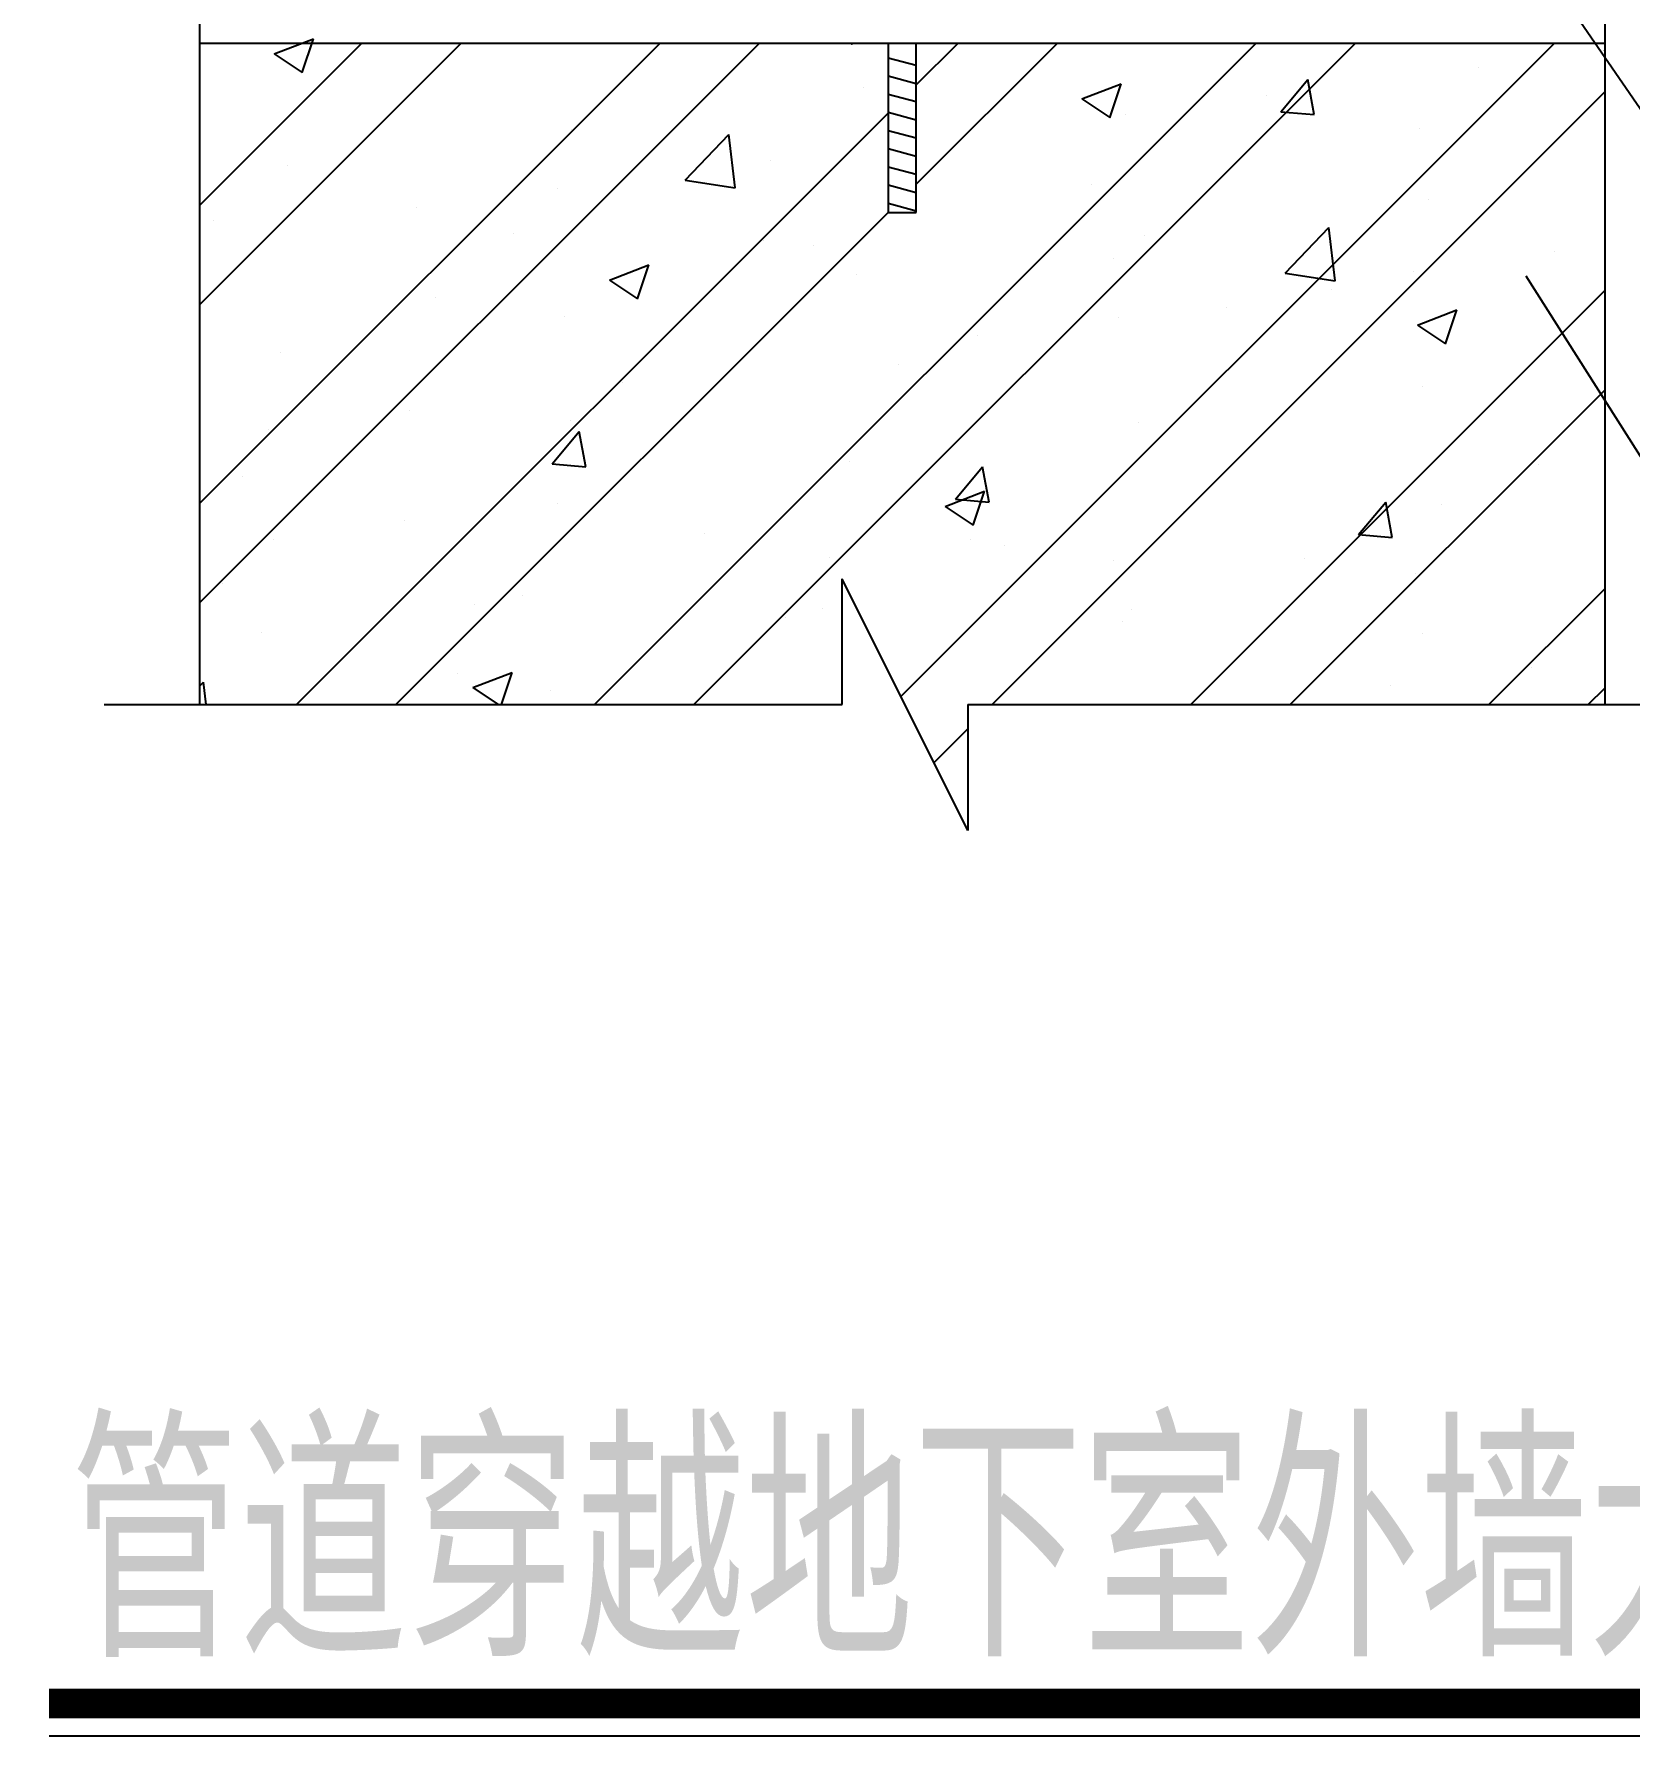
# Model space of a CAD drawing. Extents: x 1000 to 47721, y 1000 to 6465.
# Drawn here: x 1096.3 to 1160.2, y 1249.5 to 1317.7 of the extents above; entities that cross this region are included whole.
import ezdxf

# ---------------------------------------------------------------- set-up
doc = ezdxf.new("R2010")
doc.units = 0
doc.header["$LTSCALE"] = 1000
doc.header["$MEASUREMENT"] = 0
doc.layers.add('排水', color=2, linetype='CONTINUOUS')
doc.styles.add('HZTXT1', font='romant.shx', dxfattribs={"bigfont": 'HZTXT1.shx'})

msp = doc.modelspace()

# ---------------------------------------------------------------- linework, layer by layer
at = {"layer": '排水'}
for p, q in [((1102.964, 1324.036), (1102.964, 1290.814)), ((1159.214, 1324.036), (1159.214, 1290.814)), ((1156.158, 1321.176), (1166.683, 1305.856)), ((1102.964, 1310.801), (1109.449, 1317.286)), ((1159.214, 1317.286), (1102.964, 1317.286)), ((1102.964, 1298.868), (1121.381, 1317.286)), ((1102.964, 1294.891), (1125.359, 1317.286)), ((1102.964, 1306.823), (1113.426, 1317.286)), ((1105.947, 1316.871), (1107.523, 1317.476)), ((1107.067, 1316.116), (1107.523, 1317.476)), ((1118.774, 1290.814), (1145.246, 1317.286)), ((1122.751, 1290.814), (1149.223, 1317.286)), ((1130.526, 1317.286), (1130.526, 1310.522)), ((1131.036, 1291.143), (1157.178, 1317.286)), ((1131.651, 1315.624), (1133.314, 1317.286)), ((1131.651, 1310.522), (1131.651, 1317.286)), ((1131.651, 1311.646), (1137.291, 1317.286)), ((1105.947, 1316.871), (1107.067, 1316.117)), ((1130.526, 1316.716), (1131.651, 1316.414)), ((1130.526, 1315.988), (1131.651, 1315.686)), ((1146.236, 1314.554), (1147.32, 1315.847)), ((1147.58, 1314.436), (1147.32, 1315.847)), ((1154.172, 1316.315), (1154.172, 1316.315)), ((1129.525, 1315.52), (1129.525, 1315.52)), ((1130.526, 1315.26), (1131.651, 1314.958)), ((1134.684, 1290.814), (1159.214, 1315.344)), ((1138.283, 1315.069), (1139.858, 1315.674)), ((1138.283, 1315.069), (1139.402, 1314.315)), ((1139.402, 1314.314), (1139.858, 1315.674)), ((1145.65, 1315.193), (1145.65, 1315.193)), ((1106.841, 1290.814), (1130.526, 1314.499)), ((1130.526, 1314.532), (1131.651, 1314.23)), ((1140.018, 1314.452), (1140.018, 1314.452)), ((1146.236, 1314.554), (1147.58, 1314.437)), ((1117.838, 1313.833), (1117.838, 1313.833)), ((1130.526, 1313.804), (1131.651, 1313.502)), ((1151.791, 1313.891), (1151.791, 1313.891)), ((1122.397, 1311.811), (1124.15, 1313.637)), ((1124.398, 1311.5), (1124.15, 1313.637)), ((1130.526, 1313.076), (1131.651, 1312.774)), ((1106.474, 1312.392), (1106.474, 1312.392)), ((1125.808, 1312.581), (1125.808, 1312.581)), ((1130.526, 1312.348), (1131.651, 1312.046)), ((1122.397, 1311.811), (1124.398, 1311.501)), ((1130.526, 1311.62), (1131.651, 1311.319)), ((1138.67, 1311.639), (1138.67, 1311.639)), ((1117.286, 1311.459), (1117.286, 1311.459)), ((1152.168, 1311.054), (1152.168, 1311.054)), ((1110.819, 1290.814), (1130.527, 1310.522)), ((1111.654, 1310.718), (1111.654, 1310.718)), ((1130.526, 1310.892), (1131.651, 1310.591)), ((1130.526, 1310.522), (1131.651, 1310.522)), ((1103.52, 1310.196), (1103.52, 1310.196)), ((1115.531, 1309.689), (1115.531, 1309.689)), ((1140.803, 1309.614), (1140.803, 1309.614)), ((1146.41, 1308.087), (1148.162, 1309.913)), ((1148.411, 1307.776), (1148.162, 1309.913)), ((1125.548, 1309.386), (1125.548, 1309.386)), ((1127.542, 1309.181), (1127.542, 1309.181)), ((1157.183, 1308.951), (1157.183, 1308.951)), ((1119.378, 1307.813), (1120.953, 1308.417)), ((1120.497, 1307.057), (1120.953, 1308.417)), ((1139.553, 1308.674), (1139.553, 1308.674)), ((1119.378, 1307.813), (1120.497, 1307.058)), ((1129.251, 1308.03), (1129.251, 1308.03)), ((1146.41, 1308.087), (1148.411, 1307.776)), ((1151.564, 1308.166), (1151.564, 1308.166)), ((1156.055, 1307.979), (1166.33, 1291.759)), ((1112.426, 1307.134), (1112.426, 1307.134)), ((1142.639, 1290.814), (1159.214, 1307.389)), ((1148.253, 1307.441), (1148.253, 1307.441)), ((1117.565, 1306.343), (1117.565, 1306.343)), ((1139.731, 1306.319), (1139.731, 1306.319)), ((1144.061, 1306.698), (1144.061, 1306.698)), ((1151.713, 1306.011), (1153.289, 1306.615)), ((1152.832, 1305.255), (1153.289, 1306.615)), ((1134.099, 1305.577), (1134.099, 1305.577)), ((1151.713, 1306.011), (1152.832, 1305.256)), ((1106.2, 1304.902), (1106.2, 1304.902)), ((1130.939, 1304.446), (1130.939, 1304.446)), ((1119.889, 1303.707), (1119.889, 1303.707)), ((1151.895, 1303.564), (1151.895, 1303.564)), ((1146.616, 1290.814), (1159.214, 1303.411)), ((1111.367, 1302.585), (1111.367, 1302.585)), ((1117.818, 1302.194), (1117.818, 1302.194)), ((1140.53, 1302.124), (1140.53, 1302.124)), ((1105.735, 1301.843), (1105.735, 1301.843)), ((1117.081, 1300.454), (1118.165, 1301.747)), ((1118.426, 1300.336), (1118.165, 1301.746)), ((1117.081, 1300.454), (1118.426, 1300.336)), ((1128.978, 1300.54), (1128.978, 1300.54)), ((1133.219, 1299.042), (1134.304, 1300.335)), ((1134.564, 1298.924), (1134.304, 1300.334)), ((1156.544, 1300.437), (1156.544, 1300.437)), ((1104.696, 1299.941), (1104.696, 1299.941)), ((1132.808, 1298.754), (1134.384, 1299.358)), ((1133.927, 1297.998), (1134.384, 1299.358)), ((1117.291, 1298.853), (1117.291, 1298.853)), ((1132.808, 1298.754), (1133.927, 1297.999)), ((1133.219, 1299.042), (1134.564, 1298.924)), ((1149.357, 1297.63), (1150.442, 1298.923)), ((1150.702, 1297.512), (1150.442, 1298.922)), ((1152.654, 1298.824), (1152.654, 1298.824)), ((1111.149, 1298.191), (1111.149, 1298.191)), ((1142.334, 1298.567), (1142.334, 1298.567)), ((1105.926, 1297.412), (1105.926, 1297.412)), ((1123.16, 1297.684), (1123.16, 1297.684)), ((1133.812, 1297.445), (1133.812, 1297.445)), ((1149.357, 1297.63), (1150.702, 1297.512)), ((1128.18, 1296.703), (1128.18, 1296.703)), ((1135.171, 1297.176), (1135.171, 1297.176)), ((1147.182, 1296.669), (1147.182, 1296.669)), ((1139.532, 1296.572), (1139.532, 1296.572)), ((1151.621, 1296.074), (1151.621, 1296.074)), ((1159.193, 1296.161), (1159.193, 1296.161)), ((1103.882, 1295.676), (1103.882, 1295.676)), ((1133.721, 1285.774), (1128.681, 1295.854)), ((1128.681, 1290.814), (1128.681, 1295.854)), ((1154.571, 1290.814), (1159.214, 1295.456)), ((1113.97, 1294.832), (1113.97, 1294.832)), ((1115.893, 1295.169), (1115.893, 1295.169)), ((1127.904, 1294.662), (1127.904, 1294.662)), ((1140.256, 1294.634), (1140.256, 1294.634)), ((1126.411, 1294.32), (1126.411, 1294.32)), ((1139.915, 1294.154), (1139.915, 1294.154)), ((1105.448, 1293.711), (1105.448, 1293.711)), ((1151.926, 1293.647), (1151.926, 1293.647)), ((1113.289, 1292.067), (1113.289, 1292.067)), ((1113.903, 1291.497), (1115.479, 1292.101)), ((1115.047, 1290.814), (1115.479, 1292.101)), ((1156.257, 1292.305), (1156.257, 1292.305)), ((1102.964, 1291.557), (1103.12, 1291.72)), ((1103.225, 1290.814), (1103.12, 1291.72)), ((1113.903, 1291.497), (1114.916, 1290.814)), ((1117.018, 1291.362), (1117.018, 1291.362)), ((1150.625, 1291.563), (1150.625, 1291.563)), ((1158.549, 1290.814), (1159.214, 1291.479)), ((1099.142, 1290.814), (1128.681, 1290.814)), ((1133.721, 1290.814), (1133.721, 1285.774)), ((1133.721, 1290.814), (1163.519, 1290.814)), ((1132.362, 1288.492), (1133.721, 1289.851))]:
    msp.add_line(p, q, dxfattribs=at)
at = {"layer": '排水', "const_width": 1.2}
msp.add_lwpolyline([(1096.94, 1250.826), (1195.962, 1250.826)], dxfattribs=at)
at = {"layer": '排水'}
msp.add_lwpolyline([(1096.94, 1249.526), (1195.962, 1249.526)], dxfattribs=at)
for p in [(1129.066, 1317.272), (1130.526, 1317.272), (1131.651, 1317.272), (1131.651, 1317.272), (1159.214, 1317.009)]:
    msp.add_point(p, dxfattribs=at)

# ---------------------------------------------------------------- texts
at = {"layer": '排水', "style": 'HZTXT1', "width": 0.75}
msp.add_text('管道穿越地下室外墙大样图', height=9, dxfattribs=at).set_placement((1097.796, 1252.697))

doc.saveas('drawing.dxf')
